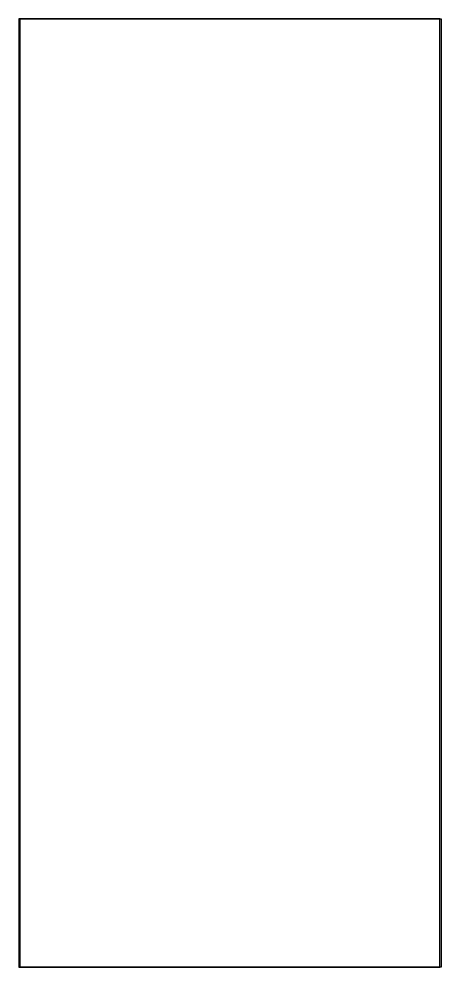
# Model space of a CAD drawing. Extents: x -0.1 to 42.1, y 0 to 95.
import ezdxf

# ---------------------------------------------------------------- set-up
doc = ezdxf.new("R2010")
doc.units = 0
doc.layers.get('0').update_dxf_attribs({"linetype": 'CONTINUOUS'})
picture_1 = doc.add_image_def('image1.png', size_in_pixel=(831, 1874))
picture_2 = doc.add_image_def('image2.png', size_in_pixel=(831, 1874))

msp = doc.modelspace()

# ---------------------------------------------------------------- pictures from other files: only their frames are drawn
image = msp.add_image(picture_2, insert=(42, 0, -1.61), size_in_units=(42.126, 95), rotation=180)
image.dxf.v_pixel = (-3e-18, 0.0506937)
image.dxf.flags = 7
image = msp.add_image(picture_1, insert=(0, 0, 0.02), size_in_units=(42.126, 95))
image.dxf.flags = 7

doc.saveas('drawing.dxf')
